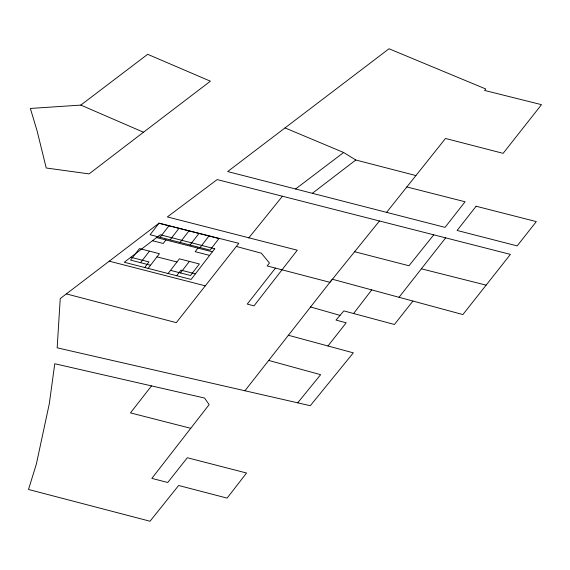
<?xml version="1.0" encoding="UTF-8"?>
<svg xmlns="http://www.w3.org/2000/svg" width="570" height="570" viewBox="0 0 570 570"><rect width="100%" height="100%" fill="white"/><g stroke="black" fill="none" stroke-linecap="round" stroke-linejoin="round"><path stroke-width="0.85" d="M327.964 345.976L346.19 322.812L336.022 320.076L343.845 310.899L353.621 313.521L371.704 289.895M140.555 262.677L149.44 251.149M160.099 237.305L168.984 225.77M144.695 267.515L148.998 261.929L130.815 257.262M165.92 239.956L163.212 243.476L152.489 240.725M148.114 268.392L159.422 253.707L139.451 248.584L130.566 260.112L150.544 265.242M170.088 239.87L178.973 228.335M180.077 242.435L188.962 230.9M168.093 273.522L179.4 258.837L199.379 263.967L190.494 275.502L170.516 270.372M190.066 245L198.951 233.465M176.657 275.723L180.961 270.137L195.41 273.849M197.918 248.121L195.175 251.684L209.625 255.396M180.505 272.937L189.39 261.402M200.056 247.565L208.941 236.03M190.743 428.312L209.147 404.615L204.552 398.045L54.77 363.731L49.305 403.724L36.337 464.158L28.5 489.48L150.024 521.229L178.645 485.483L227.081 498.109L246.568 473.014L187.316 457.731L167.744 482.498L151.855 478.38L190.743 428.312L130.466 412.894L151.513 385.897M244.936 390.764L329.902 282.314L379.47 220.982M275.46 268.099L247.259 304.074L254.006 305.862L297.284 250.202L167.359 216.928L217.163 179.578L510.407 254.377L462.89 314.569L332.381 279.25L329.902 282.314L267.116 265.926L269.467 263.055L261.373 253.215L236.343 246.454M399.036 297.291L445.647 237.861M412.929 301.046L394.433 324.487L353.621 313.521M386.603 212.361L445.498 138.467L503.118 153.344L541.5 104.666L484.571 90.438L485.754 88.977L389.018 48.771L227.665 171.556L445.042 227.366L465.084 201.766L406.845 186.953M433.763 234.833L408.996 265.762L354.626 251.726M248.762 237.954L282.435 196.23M297.711 402.826L320.632 374.682L268.598 360.397M143.498 132.233L89.077 173.9L46.227 168L37.157 131.114L30.36 108.45L80.812 105.094L143.498 132.233L210.401 81.197L147.68 54.307L80.812 105.094M312.36 193.301L355.787 159.992L415.915 175.56M66.355 293.899L176.287 322.649L238.809 243.319L158.994 223.205L60.235 298.573L57.164 347.828L310.28 405.705L353.329 352.844L288.213 335.224M295.566 188.984L343.639 152.496L355.787 159.992M421.373 268.812L486.117 285.135M156.608 237.583L212.389 251.812M156.999 256.856L176.978 261.986M109.24 261.174L205.3 285.841M310.486 306.959L340.034 315.374M285.014 127.922L343.639 152.496M158.994 223.205L150.109 234.74L210.045 250.13L218.93 238.595L158.994 223.205M214.733 248.769L191.114 279.435L124.253 262.264L160.27 234.783L214.733 248.769M476.121 206.24L457.111 230.465L517.168 245.884L536.313 221.602L476.121 206.24"/></g></svg>
